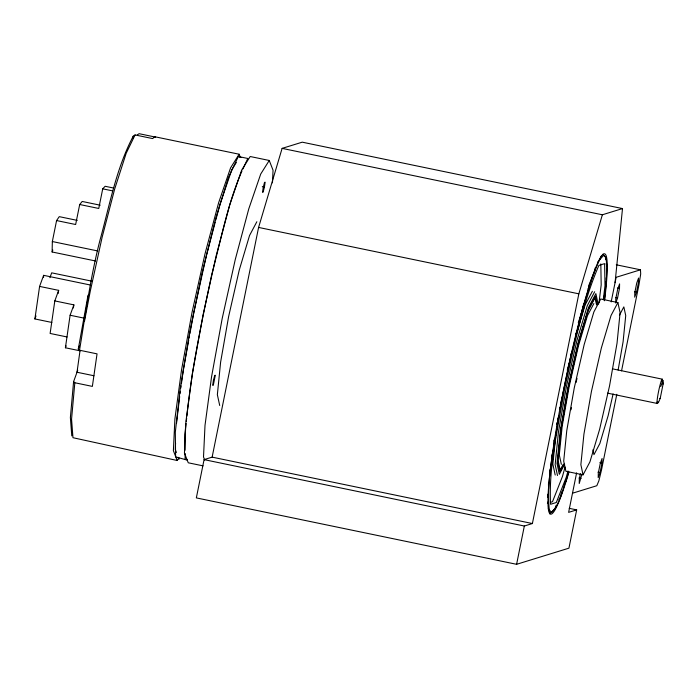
<?xml version="1.0" encoding="UTF-8"?>
<svg xmlns="http://www.w3.org/2000/svg" width="698" height="698" viewBox="0 0 698 698"><rect width="100%" height="100%" fill="white"/><g stroke="black" fill="none" stroke-linecap="round" stroke-linejoin="round"><path stroke-width="1.05" d="M43.581 277.411L43.625 275.326L90.225 284.985M95.539 260.982L52.123 251.978L52.341 241.543L56.582 220.559L59.26 216.65L77.269 220.385M601.973 463.027L602.077 458.507L600.236 463.568L598.299 473.131L598.203 477.65L600.044 472.59L601.973 463.027L599.87 462.591M619.492 288.405L619.588 283.885L617.747 288.946L615.819 298.508L615.715 303.028L617.556 297.967L619.492 288.405L617.39 287.969M549.754 513.807C545.443 481.158 554.334 448.421 558.705 416.209L557.65 420.353M602.993 254.168L605.977 257.632L606.911 266.322L606.361 280.954L604.363 300.751L604.355 295.333M175.573 443.047L175.259 449.556L176.393 452.479M176.498 423.529L179.674 396.612M272.456 182.859L273.049 170.225L269.245 160.47L250.181 156.518L241.665 170.068L229.729 204.88L216.188 255.634L203.118 314.615L192.491 372.845L185.938 421.444L184.447 453.037L188.251 462.791L203.074 465.863M605.803 259.726L605.977 257.632L603.613 255.32L597.881 261.881M77.722 370.289L73.595 381.623L70.376 417.57L71.781 435.884M73.595 381.623L74.826 382.757L71.554 419.149L72.967 437.707L177.196 460.497L178.906 457.775M555.591 437.105L552.868 464.231L555.207 475.05M615.069 282.655L622.503 208.571L302.243 142.174L282.114 148.377L258.583 227.435L212.131 457.138L204.078 459.624L196.339 497.901L516.599 564.307L568.931 548.166L576.67 509.88L569.202 508.336M186.052 423.52L184.848 434.165L185.04 450.271M186.296 421.391L186.654 418.198M186.898 416.069C191.697 368.448 201.783 321.569 211.677 274.803C220.961 240.016 227.522 204.017 242.005 170.905M51.844 322.45L34.9 318.942L39.594 286.407L43.625 275.326M598.989 303.011L601.187 284.906L600.821 263.896M603.316 299.538L605 285.7L604.616 263.635L598.884 265.397C581.957 304.476 574.192 346.627 564.717 387.931C558.452 426.408 548.515 465.016 550.582 504.279L556.315 502.508L566.261 477.266L568.006 471.01M547.555 497.238L547.939 494.158M548.584 489.019L548.454 483.766M80.235 350.85L65.411 347.779L70.105 315.243L73.875 304.869L54.81 300.917L50.116 333.452L67.069 336.968M180.11 393.384L180.398 391.238M180.834 388.009L181.122 385.863M181.419 383.717L183.304 369.739L188.722 340.109M74.826 382.757L92.363 386.395L97.048 353.86L79.511 350.221C85.662 313.358 90.644 276.347 100.015 240.086C109.682 205.099 116.156 168.541 133.239 136.162L135.072 134.941L152.609 138.57L154.869 136.756L239.126 154.223L240.269 157.163M583.615 304.171L570.1 359.845L562.684 394.492M264.429 187.081L265.135 182.195L264.533 182.387L263.225 187.448L262.518 192.334L263.12 192.142L264.429 187.081L262.308 186.636M571.043 353.65L570.1 359.845L567.247 370.219M80.069 350.326L77.007 372.243L93.951 375.751M548.323 508.668L551.595 512.594C559.779 503.642 562.431 490.895 566.078 479.683M73.377 307.966L73.875 304.869M58.126 293.535L58.658 290.359L39.594 286.407M570.999 409.77L571.365 407.676M618.131 370.001L623.096 341.75L625.722 315.575L623.838 306.876L619.423 315.199M79.511 350.221L78.281 349.087L88.027 295.202M551.874 455.977L552.258 453.831M553.61 446.336L554.195 443.125L553.811 440.028M189.106 337.989L189.49 335.878M189.882 333.757L193.747 312.591L206.564 254.7L215.254 222.095M84.502 321.176L90.26 291.223L102.126 237.268L114.69 188.957L126.172 153.316L135.072 134.941M100.198 205.195L82.198 201.46L79.694 204.514L75.646 224.512L56.582 220.559M113.599 188.032L105.128 186.279L102.728 188.826L98.758 208.466L79.694 204.514M132.803 138.291L133.239 136.162M516.599 564.307L524.338 526.022L532.391 523.535L578.843 293.832L602.374 214.775L622.503 208.571M576.618 472.834L568.626 512.367L576.67 509.88M611.178 301.894L616.151 277.298L640.467 269.803L640.703 273.939L638.984 284.618L621.543 370.874M580.396 473.672L579.323 478.985L579.227 483.505L581.923 474.195M636.532 292.122L638.469 282.55L638.565 278.031L636.724 283.091L634.796 292.654L634.691 297.174L636.532 292.122L634.43 291.685M616.805 394.309L601.51 469.92L598.849 480.887L596.807 485.729L572.491 493.224M657.027 402.1L658.371 402.694L660.203 398.392L663.1 384.083L662.882 380.419L661.311 380.925A12.416 1.178 -78.3 0 0 657.516 397.328A12.416 1.178 -78.3 0 0 658.144 402.057M559.447 409.342L559.909 407.222M560.372 405.102L562.222 396.612M576.051 382.548L577.002 378.395M613.114 393.899L608.15 415.642L599.844 443.562L593.954 454.66L592.907 449.826M556.594 424.497L557.126 422.421M605.602 283.903L606.361 280.954L606.239 277.76M215.813 219.983L220.01 204.209L231.876 169.562L236.395 162.364M549.736 471.263L550.844 467.163M565.066 467.093L562.457 476.464L552.502 501.722L550.591 502.307M561.785 491.837L560.066 497.953L558.854 499.663M556.149 505.317L555.268 508.414L550.443 513.135M601.58 255.477C591.921 275.274 586.495 296.659 579.907 317.581M576.234 334.7L585.046 305.078L592.366 291.284M565.755 481.742L568.748 471.682M578.284 322.729L579.261 319.64M660.77 386.579L662.882 380.419M52.123 251.978L52.83 250.032M34.9 318.942L35.999 315.915M49.907 277.699L51.678 272.839L91.918 281.181M54.81 300.917L58.658 290.359M65.411 347.779L66.092 345.885M78.281 349.087L79.389 346.051M588.606 285.866L595.132 269.96L595.132 267.997M547.407 503.52L548.296 501.583M242.904 168.995L247.816 158.472L238.288 156.5L228.455 177.536L215.761 218.395L202.15 272.831L189.682 332.597L180.258 388.542L175.32 432.184L175.608 456.885L187.439 460.174M587.943 289.051L589.444 286.171M256.855 221.72L249.544 235.523L239.205 270.239L228.621 316.587L220.62 362.122L217.357 394.667L219.704 405.486M594.652 291.755L587.306 305.637L576.932 340.537L566.418 386.622L558.461 431.905L555.154 464.624L557.493 475.521M593.858 303.56L587.454 315.636L578.406 346.016L569.149 386.561L562.152 426.408L559.299 454.887L561.349 464.353M617.896 302.557L611.038 315.496L601.344 348.04L591.424 391.491L583.921 434.191L580.867 464.694L583.057 474.841L565.904 471.281L563.705 461.142L566.767 430.631L574.262 387.931L584.191 344.489L593.876 311.936L600.742 298.997L617.896 302.557L620.094 312.704L617.032 343.207L609.537 385.907L599.608 429.357L589.923 461.901L583.057 474.841M563.12 464.554L560.18 470.094L557.99 459.956L561.052 429.445L568.547 386.744L578.468 343.303L588.161 310.75L595.019 297.819L596.554 304.913M563.879 464.065L559.875 471.63L557.641 461.247L560.782 430.047L568.381 386.797L578.424 342.797L588.318 309.519L595.333 296.284L597.113 304.59M564.63 464.292L559.334 474.308L557.03 463.585L560.276 431.416L568.102 386.884L578.441 341.575L588.641 307.26L595.874 293.605L598.169 304.328M661.311 380.925L662.254 379.162L612.408 368.832M575.684 333.984L576.6 332.318M239.126 154.223L230.576 167.852L218.596 202.848L205.011 253.845L192.055 312.32L181.515 370.053L174.901 418.905L173.383 450.672L177.196 460.497M269.245 160.47L260.729 174.02L248.785 208.833L235.252 259.586L222.182 318.567L211.555 376.798L205.003 425.396L203.511 456.989L204.654 459.912M137.262 134.923L139.103 133.693L155.61 137.122M659.75 398.453L660.203 398.392M282.114 148.377L602.374 214.775M616.282 264.786L640.467 269.803M102.728 188.826L112.256 190.807M615.453 297.531L617.556 297.967M258.583 227.435L578.843 293.832M52.341 241.543L97.877 250.983M607.487 393.14L657.333 403.479M70.105 315.243L83.865 318.096M597.942 472.153L600.044 472.59M578.965 478.008L581.068 478.444M212.131 457.138L532.391 523.535M204.078 459.624L524.338 526.022M238.288 156.5L241.028 157.486M186.968 459.511L185.136 458.856L185.075 453.491M662.707 383.795L663.1 384.083L662.254 379.162M178.278 457.338L179.028 459.284M606.143 263.626L606.911 266.322M568.818 472.502A132.978 12.564 -78.3 0 1 549.631 475.914A132.978 12.564 -78.3 0 1 588.58 288.204A132.978 12.564 -78.3 0 1 604.712 299.503M213.396 380.506L212.698 385.383L213.3 385.2L215.307 375.254L214.705 375.437L213.396 380.506"/></g></svg>
